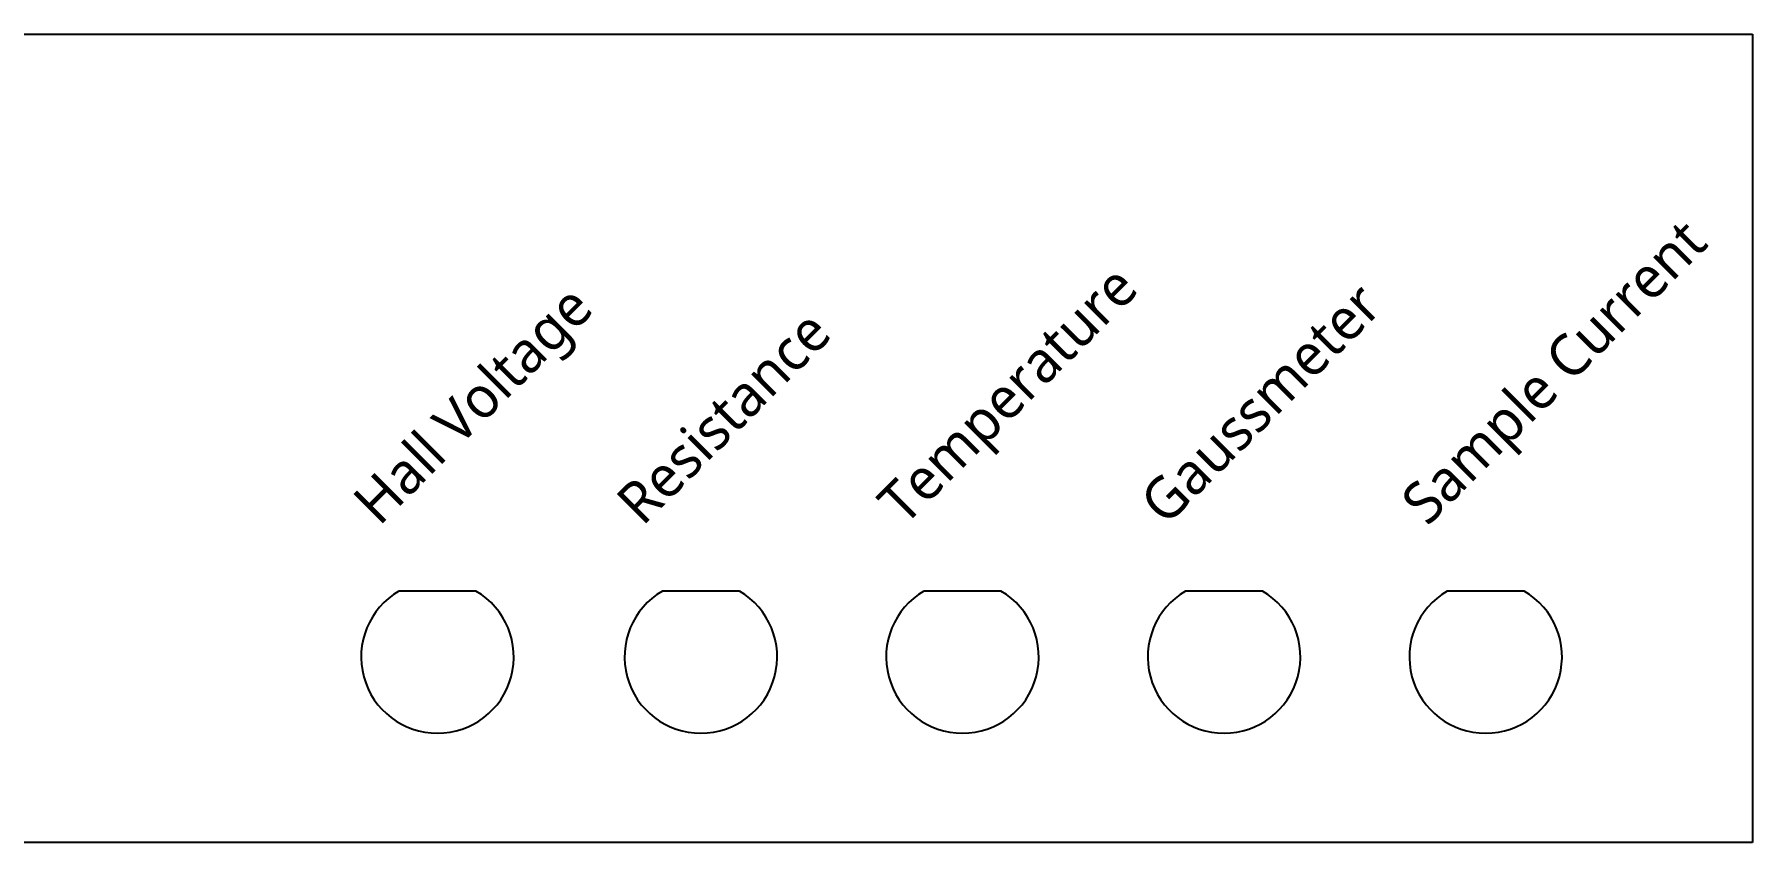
# Model space of a CAD drawing. Header units: millimetres. Extents: x 0 to 289, y 0 to 150.
# Drawn here: x 144.5 to 289, y 0.2 to 68.2 of the extents above; entities that cross this region are included whole.
import ezdxf

# ---------------------------------------------------------------- set-up
doc = ezdxf.new("R2010")
doc.units = ezdxf.units.MM
doc.header["$MEASUREMENT"] = 0
doc.layers.add('CUT', color=1, linetype='Continuous')
doc.layers.add('ENGRAVE', color=3, linetype='Continuous')
doc.styles.get("Standard").update_dxf_attribs({"font": 'Arial.ttf'})

msp = doc.modelspace()

# ---------------------------------------------------------------- linework, layer by layer
at = {"layer": 'CUT'}
for p, q in [((0, 68.24), (289, 68.24)), ((289, 68.24), (289, 0.24)), ((181.63, 21.4), (175.17, 21.4)), ((203.78, 21.4), (197.32, 21.4)), ((225.78, 21.4), (219.32, 21.4)), ((247.78, 21.4), (241.32, 21.4)), ((269.78, 21.4), (263.32, 21.4)), ((289, 0.24), (0, 0.24))]:
    msp.add_line(p, q, dxfattribs=at)
for centre in [(178.4, 15.86), (200.55, 15.86), (222.55, 15.86), (244.55, 15.86), (266.55, 15.86)]:
    msp.add_arc(centre, 6.42, 120.2767, 59.7233, dxfattribs=at)

# ---------------------------------------------------------------- texts
at = {"layer": 'ENGRAVE', "char_height": 3.5, "attachment_point": 1, "rotation": 45}
for s, width, gutter_width, heights, insert in [('{\\fRoboto|b0|i0|c0|p2;Sample Current}', 75.2828, 26.13, [10.53], (259.17, 29.26)), ('{\\fRoboto|b0|i0|c0|p2;Temperature}', 15.7249, 7.07, [0], (215.17, 29.26)), ('{\\fRoboto|b0|i0|c0|p2;Hall Voltage}', 38.5386, 17.5, [5.2], (171.02, 29.26)), ('{\\fRoboto|b0|i0|c0|p2;Gaussmeter}', 14.7533, 7.07, [0], (237.17, 29.26)), ('{\\fRoboto|b0|i0|c0|p2;Resistance}', 22.8499, 7.07, [0], (193.17, 29.26))]:
    msp.add_mtext_dynamic_manual_height_columns(s, width=width, gutter_width=gutter_width, heights=heights, dxfattribs=dict(at, insert=insert))

doc.saveas('drawing.dxf')
